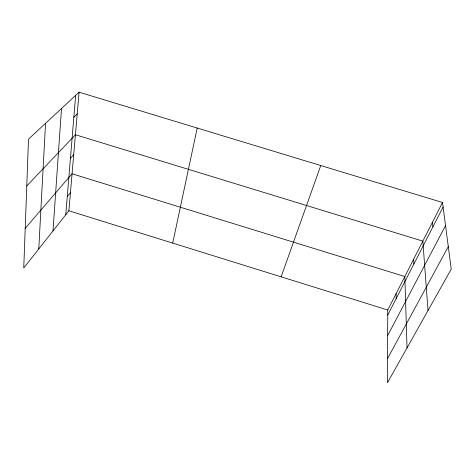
<?xml version="1.0" encoding="UTF-8"?>
<svg xmlns="http://www.w3.org/2000/svg" width="475" height="475" viewBox="0 0 475 475"><rect width="100%" height="100%" fill="white"/><g stroke="black" fill="none" stroke-linecap="round" stroke-linejoin="round"><path stroke-width="0.71" d="M442.51 202.498L387.772 310.021L387.434 382.808L451.25 269.123L442.51 202.498L79.093 92.192L28.5 139.145L23.75 268.001L68.881 210.787L79.093 92.192M38.766 248.965L45.553 123.322M52.998 230.915L61.512 108.508M65.758 214.748L75.656 95.386M172.716 243.099L197.208 128.042M281.135 276.836L320.756 165.543M387.748 315.05L443.098 207.011M387.653 335.588L445.538 225.589M387.547 358.548L448.299 246.614M67.266 196.531L70.442 192.666M25.211 228.321L72.069 173.779L404.819 276.533L407.033 347.89M70.437 158.306L73.714 154.666M26.778 185.945L75.43 134.734L422.839 241.134L428.017 310.508M73.839 117.289L77.223 113.929M68.881 210.787L387.772 310.021M432.452 222.247L432.921 226.878M413.636 259.213L413.885 264.035M396.114 293.633L396.18 298.597"/></g></svg>
